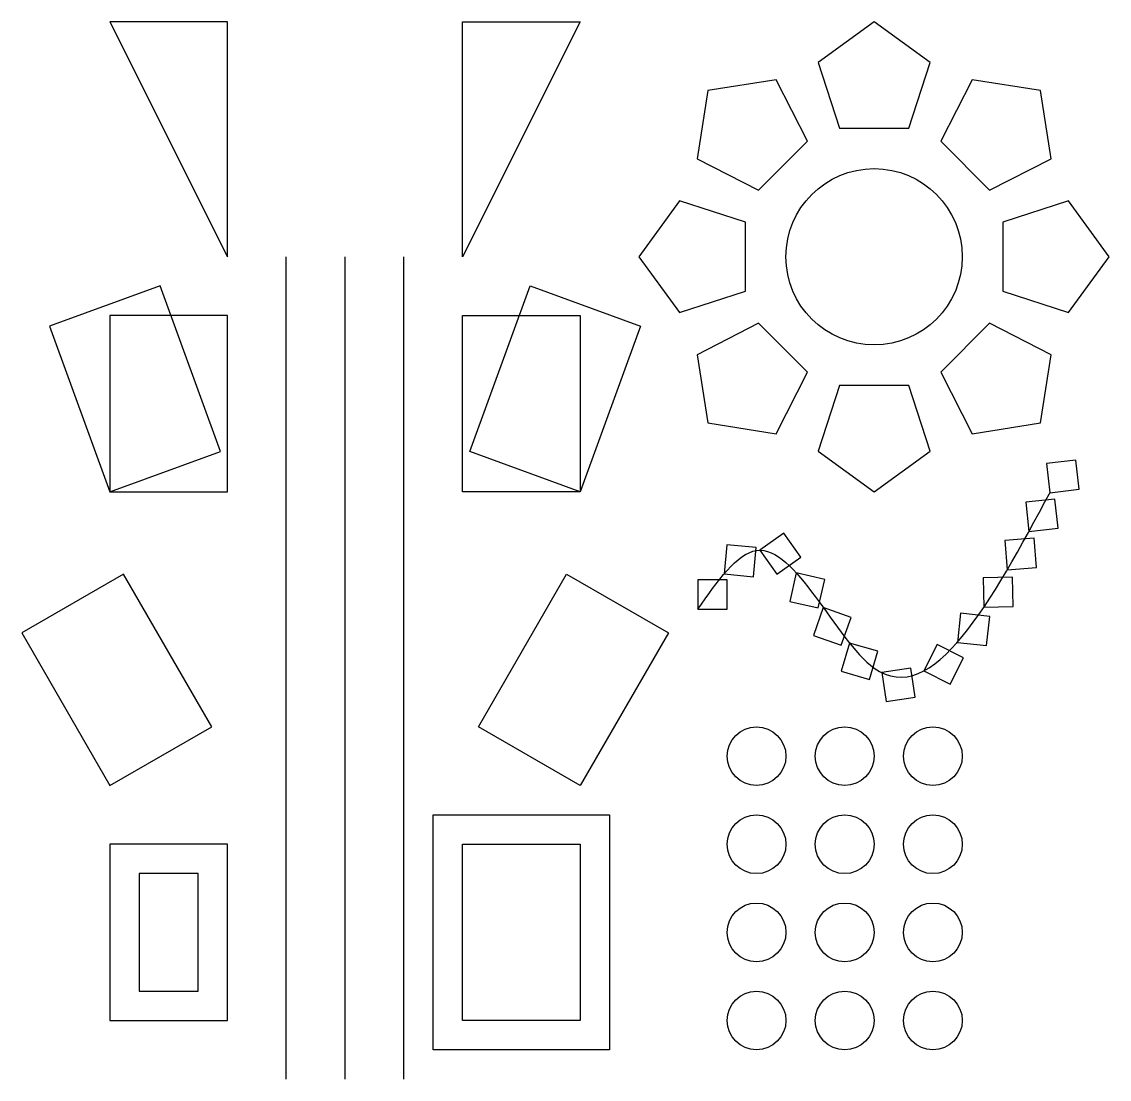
# Model space of a CAD drawing. Header units: millimetres. Extents: x 5 to 190, y 10 to 190.
import ezdxf

# ---------------------------------------------------------------- set-up
doc = ezdxf.new("R2010")
doc.units = ezdxf.units.MM

# ---------------------------------------------------------------- blocks, each defined once
blk = doc.blocks.new('*U2')
blk.add_circle((0, 0), 5)
blk = doc.blocks.new('*U3')
at = {"color": 0, "linetype": 'ByBlock', "lineweight": -2, "transparency": 16777216}
for p in [(0, 45), (15, 45), (30, 45), (0, 30), (15, 30), (30, 30), (0, 15), (15, 15), (30, 15), (0, 0), (15, 0), (30, 0)]:
    blk.add_blockref('*U2', p, dxfattribs=at)
blk = doc.blocks.new('*U4')
blk.add_lwpolyline([(0, 9.05), (-9.51, 2.14), (-5.88, -9.05), (5.88, -9.05), (9.51, 2.14)], close=True)
blk = doc.blocks.new('*U5')
at = {"color": 0, "linetype": 'ByBlock', "lineweight": -2, "transparency": 16777216}
blk.add_blockref('*U4', (150, 180.95), dxfattribs=at)
for p, rotation in [((128.11, 171.89), 45.00000000000001), ((171.89, 171.89), 315), ((119.05, 150), 90), ((180.95, 150), 270.0000000000001), ((128.11, 128.11), 135), ((171.89, 128.11), 225), ((150, 119.05), 180)]:
    blk.add_blockref('*U4', p, dxfattribs=dict(at, rotation=rotation))
blk = doc.blocks.new('*U6')
blk.add_lwpolyline([(0, 0), (2.87, -4.1), (6.96, -1.23), (4.1, 2.87)], close=True)
blk = doc.blocks.new('*U7')
at = {"color": 0, "linetype": 'ByBlock', "lineweight": -2, "transparency": 16777216}
for p, rotation in [((179.91, 109.83), 61.69893120886795), ((176.33, 103.24), 61.19625616479248), ((172.64, 96.71), 59.56854561714629), ((124.48, 96.01), 49.496882603819), ((130.55, 100.04), 0.2732083229408082), ((136.75, 96.2), 312.146220102956), ((120, 90), 55.00797980144136), ((168.67, 90.35), 56.14089047986674), ((141.35, 90.28), 305.6256854101487), ((164.16, 84.36), 48.74066156841607), ((145.8, 84.25), 308.7667601944784), ((158.48, 79.52), 28.08559973068508), ((151.29, 79.22), 333.5355248249738)]:
    blk.add_blockref('*U6', p, dxfattribs=dict(at, rotation=rotation))

msp = doc.modelspace()

# ---------------------------------------------------------------- linework, layer by layer
for p, q in [((40, 190), (20, 190)), ((20, 190), (40, 150)), ((40, 150), (40, 190)), ((80, 150), (80, 190)), ((80, 190), (100, 190)), ((100, 190), (80, 150)), ((50, 10), (50, 150)), ((60, 10), (60, 150)), ((70, 10), (70, 150))]:
    msp.add_line(p, q)
for points in [[(20, 110), (38.79, 116.84), (28.53, 145.03), (9.74, 138.19)], [(100, 110), (81.21, 116.84), (91.47, 145.03), (110.26, 138.19)], [(20, 110), (40, 110), (40, 140), (20, 140)], [(100, 110), (80, 110), (80, 140), (100, 140)], [(20, 60), (37.32, 70), (22.32, 95.98), (5, 85.98)], [(100, 60), (82.68, 70), (97.68, 95.98), (115, 85.98)], [(105, 15), (75, 15), (75, 55), (105, 55)], [(20, 20), (40, 20), (40, 50), (20, 50)], [(100, 20), (80, 20), (80, 50), (100, 50)], [(25, 25), (35, 25), (35, 45), (25, 45)]]:
    msp.add_lwpolyline(points, close=True)
msp.add_circle((150, 150), 15)
msp.add_spline([(120, 90), (130, 100), (150, 80), (180, 110)], degree=3)

# ---------------------------------------------------------------- block references
for name, p in [('*U5', (0, 0)), ('*U7', (0, 0)), ('*U3', (130, 20))]:
    msp.add_blockref(name, p)

doc.saveas('drawing.dxf')
